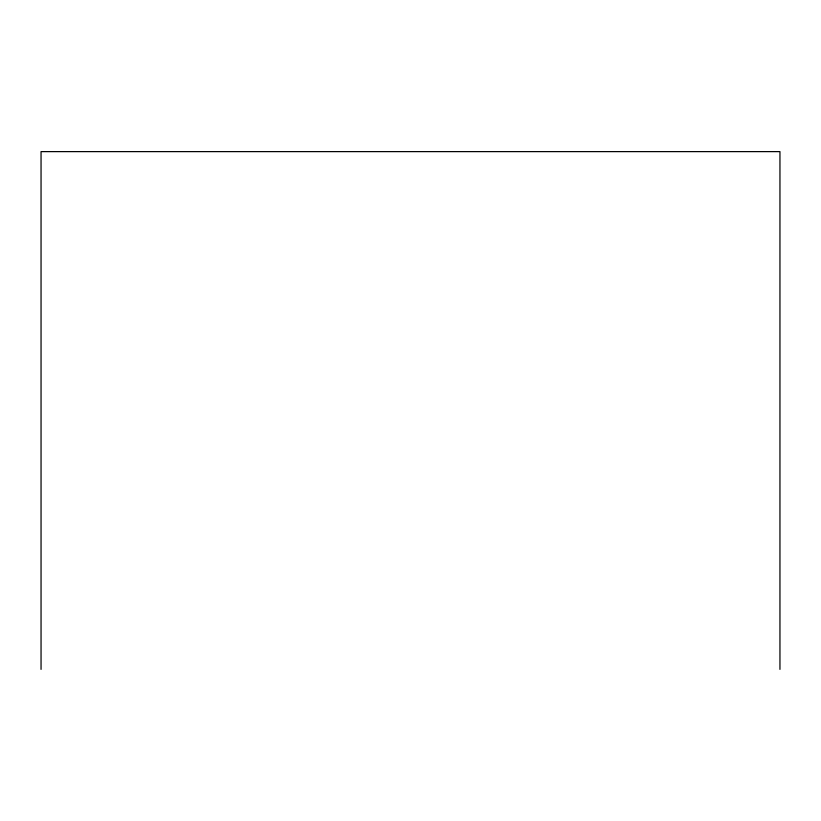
<?xml version="1.0" encoding="UTF-8"?>
<svg xmlns="http://www.w3.org/2000/svg" width="821" height="821" viewBox="0 0 821 821"><rect width="100%" height="100%" fill="white"/><g stroke="black" fill="none" stroke-linecap="round" stroke-linejoin="round"><path stroke-width="1.23" d="M779.95 669.382L779.95 151.618L41.05 151.618L41.05 669.382"/></g></svg>
